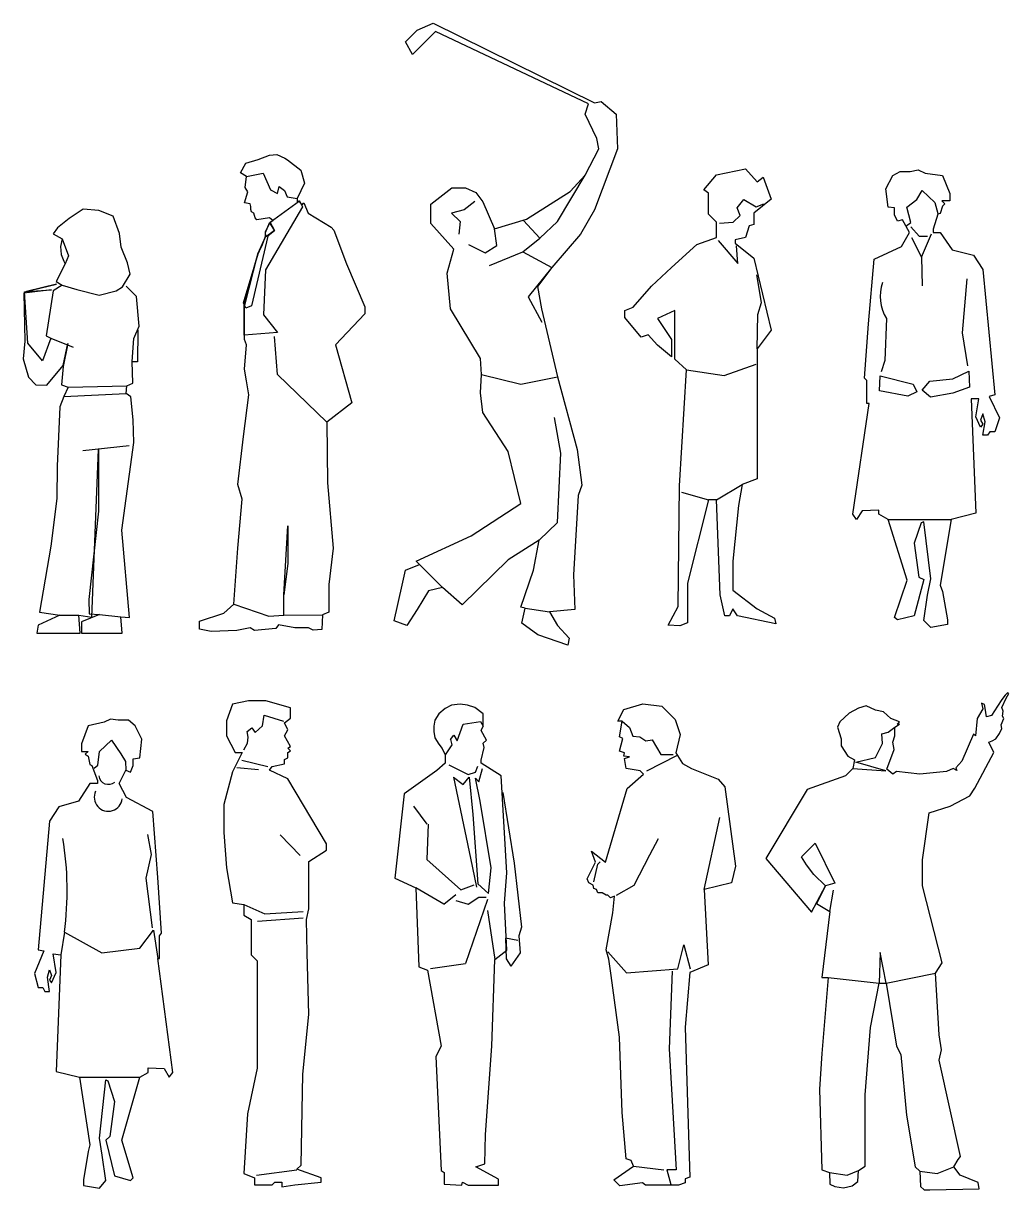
# Model space of a CAD drawing. Header units: millimetres. Extents: x 2783.15 to 2786.81, y 1049.16 to 1053.49.
import ezdxf

# ---------------------------------------------------------------- set-up
doc = ezdxf.new("R2010")
doc.units = ezdxf.units.MM

# ---------------------------------------------------------------- blocks, each defined once
blk = doc.blocks.new('hum01')
at = {"color": 0, "linetype": 'Continuous'}
blk.add_lwpolyline([(-0.1729, 1.6119), (-0.1468, 1.6119), (-0.1827, 1.5401), (-0.2154, 1.4194), (-0.2154, 1.3149), (-0.2056, 1.1844), (-0.1827, 1.0539), (-0.1403, 1.0474), (-0.1403, 1.0082), (-0.1142, 0.9919), (-0.1142, 0.8614), (-0.0914, 0.8386), (-0.0914, 0.5938), (-0.0914, 0.4405), (-0.1273, 0.2708), (-0.1403, 0.0489), (-0.1011, 0.0326), (-0.1011, 0.0065), (-0.0359, 0.0065), (-0.0261, 0.0163), (0, 0.0163), (0, 0), (0.0489, 0.0065), (0.1468, 0.0163), (0.1468, 0.0326), (0.0555, 0.0653), (0.072, 0.0805), (0.0783, 0.4177), (0.1011, 0.6395), (0.0946, 0.8679), (0.0914, 0.9919), (0.1011, 1.0311), (0.1011, 1.2073), (0.1664, 1.2497), (0.1664, 1.2725), (0.0228, 1.514), (-0.0457, 1.5466), (-0.0359, 1.5597), (0.0098, 1.5695), (0.0098, 1.5858), (0.0228, 1.5923), (0.0228, 1.6119), (0.0326, 1.6184), (0.0228, 1.6282), (0.0326, 1.6347), (0.0098, 1.6739), (0.0228, 1.6967), (0.0098, 1.7228), (0.0326, 1.7391), (0.0326, 1.7783), (0.0326, 1.7783), (-0.0587, 1.8044), (-0.124, 1.8044), (-0.1827, 1.7913), (-0.2056, 1.7293), (-0.2056, 1.6739)], close=True, dxfattribs=at)
for points in [[(-0.1408, 1.6218), (-0.1276, 1.6473), (-0.1243, 1.6688), (-0.1284, 1.6902), (-0.1111, 1.7034), (-0.0987, 1.6861), (-0.0715, 1.7108), (-0.0656, 1.7513), (0.0069, 1.7289)], [(-0.1481, 1.5836), (-0.0517, 1.5605)], [(-0.1673, 1.5566), (-0.0864, 1.5489)], [(-0.0055, 1.3062), (0.0678, 1.2292)], [(-0.1403, 1.0474), (-0.0633, 1.0135), (0.0793, 1.0212)], [(-0.0903, 0.9865), (0.0793, 0.9981)], [(-0.0941, 0.0428), (0.0562, 0.0621)]]:
    blk.add_lwpolyline(points, dxfattribs=at)
blk = doc.blocks.new('hum02')
at = {"color": 0, "linetype": 'Continuous'}
blk.add_lwpolyline([(-0.0608, 1.7821), (-0.0843, 1.7704), (-0.1078, 1.7508), (-0.1235, 1.7273), (-0.1274, 1.7038), (-0.1274, 1.6842), (-0.1235, 1.6607), (-0.1078, 1.6372), (-0.096, 1.6215), (-0.0843, 1.598), (-0.0843, 1.5667), (-0.1156, 1.5393), (-0.2371, 1.4531), (-0.2723, 1.1397), (-0.194, 1.1044), (-0.1822, 0.8106), (-0.1509, 0.7989), (-0.1, 0.5168), (-0.1196, 0.4776), (-0.1, 0.0546), (-0.0882, 0.0467), (-0.0882, 0.0036), (-0.0228, 0), (-0.0199, 0.0114), (0, 0), (0.1138, 0), (0.1138, 0.0228), (0.0285, 0.0683), (0.0626, 0.0797), (0.0646, 0.1878), (0.0881, 0.5168), (0.0998, 0.838), (0.1442, 0.8722), (0.1352, 1.0476), (0.1442, 1.16), (0.1233, 1.5197), (0.0489, 1.5667), (0.0489, 1.5784), (0.0606, 1.6254), (0.0567, 1.6411), (0.0685, 1.6529), (0.0489, 1.6881), (0.0567, 1.7038), (0.0567, 1.7508), (0.0567, 1.7508), (0.0254, 1.7743), (-0.002, 1.7821), (-0.0295, 1.786)], close=True, dxfattribs=at)
for points in [[(-0.0652, 1.655), (-0.0529, 1.6706), (-0.0407, 1.6505), (-0.0183, 1.7118), (0.0461, 1.7217)], [(0.0461, 1.7217), (0.0567, 1.7038)], [(-0.0652, 1.655), (-0.0596, 1.635), (-0.0843, 1.598)], [(-0.0718, 1.5604), (0.0002, 1.5244), (0.0272, 1.5334), (0.0362, 1.5559)], [(-0.0538, 1.5154), (-0.0178, 1.4884), (0.0047, 1.5154), (0.0182, 1.376), (0.0362, 1.1196), (0.0767, 1.0836), (0.0857, 1.178), (0.0452, 1.4254), (0.0272, 1.5109), (0.0407, 1.4974), (0.0542, 1.5469)], [(-0.0538, 1.5154), (0.0092, 1.214), (0.0317, 1.1061)], [(0.129, 1.4576), (0.1712, 1.196), (0.1982, 0.9576), (0.1892, 0.9261), (0.1937, 0.8632), (0.1593, 0.8137)], [(-0.2023, 1.4074), (-0.1528, 1.34)], [(-0.1483, 1.34), (-0.1528, 1.2095), (-0.0268, 1.0971), (0.0227, 1.1151)], [(-0.0898, 1.0431), (-0.194, 1.1044)], [(-0.0898, 1.0431), (-0.0448, 1.0791)], [(-0.0448, 1.0566), (0.0002, 1.0431), (0.0407, 1.0701), (0.0677, 1.0701)], [(0.0722, 1.0611), (-0.0088, 0.8227)], [(0.0722, 1.0206), (0.0998, 0.838)], [(0.1847, 0.9081), (0.1397, 0.9171), (0.1421, 0.8404), (0.1593, 0.8137)], [(-0.1393, 0.8047), (-0.0088, 0.8227)]]:
    blk.add_lwpolyline(points, dxfattribs=at)
blk = doc.blocks.new('hum03')
at = {"color": 0, "linetype": 'Continuous'}
blk.add_lwpolyline([(-0.0191, 1.5382), (-0.0714, 1.5474), (-0.0776, 1.5843), (-0.0591, 1.5905), (-0.0807, 1.5935), (-0.0776, 1.6059), (-0.096, 1.612), (-0.0837, 1.6582), (-0.096, 1.6643), (-0.0868, 1.7228), (-0.1022, 1.7228), (-0.0807, 1.7659), (-0.0099, 1.7874), (0.0609, 1.7782), (0.1101, 1.7289), (0.1286, 1.6736), (0.1132, 1.6059), (0.1378, 1.5658), (0.1717, 1.5474), (0.2702, 1.5074), (0.2948, 1.4797), (0.3348, 1.1843), (0.3194, 1.1227), (0.2178, 1.0981), (0.2332, 0.8181), (0.1655, 0.7904), (0.1471, 0.5873), (0.1594, 0.2272), (0.1655, 0.0303), (0.1471, 0.0241), (0.1471, 0.0087), (0.1228, 0), (0, 0), (-0.0112, 0.0084), (-0.0949, -0.0028), (-0.1172, 0.0195), (-0.044, 0.0704), (-0.053, 0.0918), (-0.0714, 0.098), (-0.0868, 0.2703), (-0.096, 0.5503), (-0.1268, 0.7781), (-0.136, 0.8396), (-0.1453, 0.8735), (-0.1207, 1.0119), (-0.1145, 1.0735), (-0.1299, 1.0673), (-0.1391, 1.0766), (-0.1453, 1.0766), (-0.1607, 1.0858), (-0.1761, 1.0858), (-0.1822, 1.0981), (-0.1914, 1.1012), (-0.1945, 1.1135), (-0.2099, 1.1227), (-0.2161, 1.1381), (-0.1853, 1.1996), (-0.2007, 1.2397), (-0.1484, 1.1996), (-0.0683, 1.4735), (-0.0068, 1.5258)], close=True, dxfattribs=at)
for points in [[(-0.0868, 1.7228), (-0.0585, 1.6995), (-0.047, 1.6678), (-0.0211, 1.6649), (0.002, 1.6505), (0.0251, 1.6534), (0.0568, 1.5987), (0.1029, 1.5987)], [(0.0049, 1.5382), (0.1173, 1.5958)], [(0.2178, 1.0981), (0.2759, 1.3653)], [(-0.1075, 1.0771), (-0.0412, 1.1146), (0.0164, 1.2269), (0.0481, 1.2875)], [(-0.1912, 1.1261), (-0.1767, 1.1924), (-0.1681, 1.201)], [(-0.1393, 0.8667), (-0.0701, 0.7889), (0.1202, 0.8034), (0.1433, 0.8927), (0.1663, 0.8034)], [(0.1, 0.7947), (0.0885, 0.5066), (0.1144, 0.057), (0.0799, 0.057), (0.0943, 0.0023)], [(-0.044, 0.0704), (0.0683, 0.057)]]:
    blk.add_lwpolyline(points)
blk = doc.blocks.new('hum04')
at = {"color": 0, "linetype": 'Continuous'}
for p, q in [((-0.2449, 1.7878), (-0.2449, 1.7878)), ((-0.4555, 1.2361), (-0.4052, 1.2865)), ((-0.4052, 1.2865), (-0.3319, 1.1377)), ((-0.4372, 1.2063), (-0.4555, 1.2361)), ((-0.4097, 1.1697), (-0.4372, 1.2063)), ((-0.3663, 1.1285), (-0.4097, 1.1697)), ((-0.3319, 1.1377), (-0.3663, 1.1285))]:
    blk.add_line(p, q, dxfattribs=at)
blk.add_lwpolyline([(-0.1236, 1.7488), (-0.1511, 1.774), (-0.1808, 1.7809), (-0.2152, 1.7969), (-0.2449, 1.7878), (-0.2793, 1.7694), (-0.3136, 1.7374), (-0.3228, 1.7168), (-0.309, 1.6733), (-0.309, 1.6481), (-0.2838, 1.6092), (-0.2587, 1.5955), (-0.2655, 1.5634), (-0.293, 1.536), (-0.4349, 1.4856), (-0.5883, 1.2292), (-0.4189, 1.0301), (-0.3663, 1.1285), (-0.4006, 1.0621), (-0.3502, 1.0324), (-0.38, 0.7874), (-0.3571, 0.7874), (-0.38, 0.5059), (-0.3891, 0.3731), (-0.38, 0.0733), (-0.3525, 0.0641), (-0.3502, 0.0206), (-0.3319, 0.0114), (-0.2999, 0.0069), (-0.2678, 0.0137), (-0.2472, 0.0298), (-0.2449, 0.071), (-0.2198, 0.087), (-0.2198, 0.3525), (-0.1991, 0.602), (-0.1671, 0.7668), (-0.1419, 0.7668), (-0.103, 0.5334), (-0.087, 0.5013), (-0.0664, 0.277), (-0.0343, 0.0847), (-0.016, 0.0687), (-0.0137, 0.0114), (0, 0), (0.0206, 0), (0.2035, 0.0036), (0.2006, 0.0262), (0.1329, 0.0544), (0.1103, 0.0854), (0.1259, 0.1122), (0.1351, 0.1236), (0.0549, 0.4807), (0.0641, 0.5196), (0.0549, 0.5746), (0.0412, 0.8035), (0.0664, 0.8424), (-0.0069, 1.1285), (-0.0069, 1.2246), (0.0183, 1.3986), (0.0961, 1.4238), (0.1694, 1.4627), (0.1877, 1.4902), (0.2587, 1.6229), (0.2404, 1.6619), (0.2518, 1.6664), (0.2655, 1.6733), (0.2793, 1.6939), (0.2884, 1.7122), (0.2861, 1.726), (0.2953, 1.7488), (0.2907, 1.758), (0.293, 1.7763), (0.2884, 1.79), (0.3044, 1.8244), (0.3136, 1.8427), (0.309, 1.845), (0.2999, 1.8358), (0.2884, 1.8198), (0.2724, 1.7946), (0.2495, 1.7603), (0.2312, 1.7557), (0.2289, 1.7717), (0.2266, 1.7878), (0.2243, 1.8015), (0.2129, 1.8061), (0.2175, 1.7855), (0.1969, 1.7488), (0.19, 1.6848), (0.1831, 1.6916), (0.1396, 1.5909), (0.1167, 1.5657), (0.1213, 1.5566), (0.1076, 1.5634), (0.0824, 1.552), (-0.016, 1.5428), (-0.103, 1.552), (-0.1167, 1.5428), (-0.1396, 1.5611), (-0.1122, 1.6344), (-0.1167, 1.6619), (-0.1099, 1.6848), (-0.1099, 1.7168), (-0.0916, 1.7282), (-0.1007, 1.7282), (-0.0916, 1.7374)], close=True, dxfattribs=at)
for points in [[(-0.2545, 1.5867), (-0.1812, 1.6043), (-0.1548, 1.6571), (-0.1577, 1.6923), (-0.1342, 1.6981), (-0.1099, 1.7168)], [(-0.2655, 1.5634), (-0.143, 1.5545), (-0.2545, 1.5867)], [(-0.3502, 1.0324), (-0.3366, 1.1119)], [(-0.1419, 0.7668), (-0.1636, 0.8803), (-0.1671, 0.7668)], [(-0.3571, 0.7874), (-0.1671, 0.7668)], [(-0.1419, 0.7668), (0.0412, 0.8035)], [(-0.3525, 0.0641), (-0.2867, 0.0537), (-0.2449, 0.071)], [(-0.016, 0.0687), (0.0476, 0.0595), (0.1103, 0.0854)]]:
    blk.add_lwpolyline(points)
blk = doc.blocks.new('hum05')
at = {"color": 0, "linetype": 'Continuous'}
for points in [[(-0.1351, 1.6984), (-0.1147, 1.7346), (-0.0694, 1.7482), (-0.0264, 1.7641), (0.0008, 1.7664), (0.0302, 1.7528), (0.0393, 1.746), (0.0891, 1.7075), (0.1027, 1.6599), (0.0756, 1.6033), (0.0756, 1.5897), (0.0823, 1.5942), (0.0937, 1.5783), (0.1005, 1.5874), (0.1163, 1.5489), (0.2024, 1.4968), (0.2115, 1.4855), (0.259, 1.3609), (0.327, 1.2001), (0.327, 1.1751), (0.2183, 1.0596), (0.2794, 0.8444), (0.1865, 0.7719), (0.1888, 0.5477), (0.2092, 0.3053), (0.1933, 0.1694), (0.1933, 0.0674), (0.1697, 0.0569), (0.1669, 0.0026), (0.1354, -0.0002), (0.1183, 0.0083), (0.0669, 0.0083), (0.0069, 0.0198), (-0.0037, 0.0063), (-0.083, -0.0005), (-0.0989, 0.0085), (-0.1487, -0.0005), (-0.2438, -0.005), (-0.2869, 0.004), (-0.2869, 0.0335), (-0.1963, 0.0629), (-0.16, 0.0969), (-0.1442, 0.3053), (-0.1283, 0.4865), (-0.1442, 0.5409), (-0.1238, 0.7198), (-0.1034, 0.8739), (-0.1125, 0.926), (-0.1193, 0.969), (-0.1125, 1.0596), (-0.1193, 1.08), (-0.1193, 1.1434), (-0.1193, 1.2023), (-0.0694, 1.4017), (-0.0536, 1.4288), (-0.0422, 1.4628), (-0.0422, 1.4787), (-0.0241, 1.5149), (-0.0151, 1.5217), (-0.0264, 1.5308), (-0.074, 1.524), (-0.0807, 1.5308), (-0.0853, 1.5489), (-0.0943, 1.5534), (-0.0966, 1.5625), (-0.0966, 1.5738), (-0.0989, 1.5829), (-0.1193, 1.5874), (-0.1079, 1.6282), (-0.117, 1.644), (-0.1125, 1.6848), (-0.1351, 1.6984), (-0.1351, 1.6984)], [(-0.0264, 1.5127), (-0.0083, 1.4832), (-0.0332, 1.4628), (-0.0943, 1.2046), (-0.1147, 1.1955), (-0.1238, 1.2159), (-0.0694, 1.3971), (-0.0581, 1.422), (-0.04, 1.4628), (-0.0422, 1.4764), (-0.0264, 1.5127), (-0.0264, 1.5127)]]:
    blk.add_lwpolyline(points, dxfattribs=at)
for points in [[(-0.1125, 1.6848), (-0.0499, 1.6972), (-0.0235, 1.6356), (0.0029, 1.621), (0.0088, 1.6474), (0.0293, 1.6327), (0.0381, 1.6093), (0.0756, 1.6033)], [(0.1865, 0.7719), (0.0029, 0.9497), (-0.0088, 1.0904)], [(-0.16, 0.0969), (-0.0293, 0.0528), (0.0264, 0.0557), (0.0269, 0.1311)], [(0.0264, 0.0557), (0.1697, 0.0569)]]:
    blk.add_lwpolyline(points)
for points in [[(0.0846, 1.5942), (0.0959, 1.5715), (-0.0422, 1.3382), (-0.049, 1.1706), (0.0031, 1.1049), (-0.1215, 1.0959), (-0.1215, 1.2182), (-0.0694, 1.3994), (-0.0422, 1.4606), (-0.0083, 1.4855), (-0.0241, 1.5149), (0.0846, 1.5942), (0.0846, 1.5942)], [(0.0269, 0.1311), (0.0412, 0.388), (0.0412, 0.2482)]]:
    blk.add_lwpolyline(points, close=True, dxfattribs=at)
blk = doc.blocks.new('hum06')
at = {"color": 0, "linetype": 'Continuous'}
blk.add_lwpolyline([(-0.4207, 0.084), (-0.3907, 0.2165), (-0.3779, 0.2721), (-0.3266, 0.2935), (-0.3394, 0.3063), (-0.1342, 0.4003), (0.0496, 0.52), (0.0026, 0.7124), (-0.0915, 0.8578), (-0.1, 0.9304), (-0.0958, 0.9988), (-0.1, 1.0587), (-0.2112, 1.2425), (-0.224, 1.375), (-0.1984, 1.4648), (-0.2839, 1.5589), (-0.2839, 1.6315), (-0.2069, 1.6914), (-0.1556, 1.6914), (-0.1171, 1.6743), (-0.0915, 1.6401), (-0.0473, 1.5399), (0.071, 1.576), (0.2334, 1.6786), (0.289, 1.7384), (0.3403, 1.8367), (0.3317, 1.8752), (0.289, 1.965), (0.3018, 2.0035), (-0.2668, 2.2728), (-0.3523, 2.1873), (-0.3779, 2.2343), (-0.3352, 2.2771), (-0.2753, 2.3027), (0.3232, 2.0077), (0.3488, 2.012), (0.4044, 1.965), (0.4087, 1.8367), (0.3232, 1.6102), (0.2719, 1.5204), (0.165, 1.3964), (0.1125, 1.3256), (0.1265, 1.2425), (0.1864, 0.9903), (0.2591, 0.721), (0.2762, 0.5884), (0.2633, 0.55), (0.2462, 0.255), (0.2505, 0.1267), (0.1565, 0.1182), (0.1864, 0.0669), (0.2291, 0.0199), (0.2249, -0.0058), (0.1137, 0.0327), (0.0539, 0.0754), (0.0667, 0.131), (0.0496, 0.1353), (0.0966, 0.2721), (0.118, 0.3832), (0.0026, 0.3106), (-0.1684, 0.1438), (-0.2411, 0.208), (-0.2924, 0.1951), (-0.3352, 0.1267), (-0.3736, 0.0669)], close=True, dxfattribs=at)
for points in [[(0.1203, 1.5048), (0.1865, 1.5671), (0.289, 1.7384)], [(-0.1214, 1.6411), (-0.1604, 1.61), (-0.2071, 1.5983), (-0.1759, 1.5671), (-0.1798, 1.5204)], [(0.0579, 1.4542), (0.1203, 1.5048), (0.0601, 1.5705)], [(-0.1448, 1.4814), (-0.0824, 1.4503), (-0.0395, 1.4775), (-0.0473, 1.5399)], [(-0.0668, 1.4035), (0.0579, 1.4542), (0.165, 1.3964), (0.0774, 1.2867), (0.1281, 1.1932)], [(-0.0958, 0.9988), (0.0501, 0.9634), (0.1864, 0.9903)], [(0.118, 0.3832), (0.1865, 0.4492), (0.1982, 0.7063), (0.1748, 0.8387)], [(-0.2411, 0.208), (-0.3266, 0.2935)], [(0.0667, 0.131), (0.1565, 0.1182)]]:
    blk.add_lwpolyline(points, dxfattribs=at)
blk = doc.blocks.new('hum07')
at = {"color": 0, "linetype": 'Continuous'}
blk.add_line((0.0852, 1.6747), (0.0852, 1.6747), dxfattribs=at)
blk.add_lwpolyline([(-0.0828, 1.33), (0.012, 1.4162), (0.0852, 1.442), (0.0852, 1.498), (0.055, 1.5282), (0.055, 1.6057), (0.0378, 1.6187), (0.0852, 1.6747), (0.1929, 1.6962), (0.236, 1.6488), (0.2576, 1.6661), (0.2877, 1.5842), (0.2231, 1.5325), (0.2231, 1.4894), (0.2058, 1.4851), (0.1929, 1.442), (0.1541, 1.4334), (0.1541, 1.4205), (0.2231, 1.3645), (0.2877, 1.0973), (0.236, 1.0284), (0.236, 0.5458), (0.18, 0.5243), (0.1671, 0.4467), (0.1455, 0.2399), (0.1455, 0.1322), (0.236, 0.0632), (0.3006, 0.0288), (0.3049, 0.0072), (0.1628, 0.0374), (0.1455, 0.0632), (0.1326, 0.0374), (0.1154, 0.0374), (0.0981, 0.1149), (0.0852, 0.4682), (0.055, 0.4682), (-0.0225, 0.158), (-0.023, 0.0107), (-0.0515, -0.0007), (-0.0942, 0.0021), (-0.057, 0.0718), (-0.0527, 0.52), (-0.0268, 0.9508), (-0.0699, 0.9896), (-0.0699, 1.0499), (-0.0699, 1.1706), (-0.1345, 1.1404), (-0.0828, 1.0628), (-0.0828, 0.9982), (-0.1345, 1.0413), (-0.169, 1.0801), (-0.1949, 1.0715), (-0.2552, 1.1447), (-0.2552, 1.1706), (-0.225, 1.1835), (-0.1561, 1.261)], close=True, dxfattribs=at)
for points in [[(0.0962, 1.4954), (0.1472, 1.4983), (0.1727, 1.5237), (0.1614, 1.5521), (0.1869, 1.5832), (0.2322, 1.5549), (0.2606, 1.5662)], [(0.0906, 1.4303), (0.1642, 1.3453), (0.1586, 1.4105)], [(0.236, 1.0284), (0.2379, 1.1556), (0.2521, 1.2009), (0.2351, 1.3029)], [(-0.0268, 0.9508), (0.1132, 0.929), (0.2322, 0.9715)], [(0.0852, 0.4682), (0.18, 0.5243)], [(-0.0454, 0.4958), (0.055, 0.4682)]]:
    blk.add_lwpolyline(points)
blk = doc.blocks.new('hum08')
at = {"color": 0, "linetype": 'Continuous'}
blk.add_lwpolyline([(-0.0886, 1.5308), (-0.0886, 1.5572), (-0.112, 1.5601), (-0.1208, 1.6275), (-0.0944, 1.6773), (-0.0681, 1.6919), (-0.03, 1.6919), (-0.0007, 1.6978), (0.0257, 1.6861), (0.0257, 1.6861), (0.0901, 1.6773), (0.1165, 1.6099), (0.1165, 1.5835), (0.0872, 1.5835), (0.0989, 1.5718), (0.0901, 1.563), (0.0813, 1.5367), (0.0726, 1.5337), (0.055, 1.4781), (0.055, 1.4663), (0.0813, 1.4663), (0.1253, 1.4019), (0.2044, 1.3814), (0.2396, 1.3287), (0.2835, 0.8628), (0.263, 0.857), (0.3011, 0.7779), (0.2835, 0.7251), (0.2659, 0.7251), (0.2571, 0.7134), (0.2396, 0.7134), (0.2483, 0.7632), (0.2396, 0.7925), (0.2308, 0.7691), (0.2396, 0.7544), (0.2308, 0.7427), (0.2132, 0.7808), (0.2249, 0.8482), (0.1956, 0.8482), (0.2132, 0.4234), (0.1224, 0.3999), (0.0813, 0.1568), (0.0901, 0.1333), (0.1077, 0.0279), (0.1077, 0.0103), (0.0462, -0.0014), (0.0198, 0.0249), (0.0345, 0.1187), (0.0462, 0.1802), (0.0198, 0.3911), (0.011, 0.3882), (-0.0153, 0.312), (0.0022, 0.1861), (0.0198, 0.1773), (-0.0153, 0.0425), (-0.0769, 0.0279), (-0.0886, 0.0367), (-0.0417, 0.1744), (-0.112, 0.3999), (-0.1472, 0.4204), (-0.1472, 0.4351), (-0.2087, 0.4322), (-0.2292, 0.3999), (-0.2438, 0.4204), (-0.1823, 0.8306), (-0.1911, 0.8306), (-0.1911, 0.9156), (-0.1999, 0.9244), (-0.1853, 1.1265), (-0.1647, 1.3667), (-0.0622, 1.4136), (-0.0329, 1.4663), (-0.0593, 1.5132), (-0.0769, 1.5074)], close=True, dxfattribs=at)
for points in [[(-0.0461, 1.4898), (-0.0282, 1.5032), (-0.0423, 1.5598), (-0.0055, 1.5882), (0.0143, 1.6221), (0.0612, 1.5768), (0.0726, 1.5363)], [(-0.0282, 1.4862), (0.003, 1.4522), (0.0342, 1.4522)], [(-0.0253, 1.4466), (0.0117, 1.3742), (0.0483, 1.4607)], [(0.0117, 1.3742), (0.0143, 1.2682)], [(0.1843, 0.9708), (0.1645, 1.0926), (0.1815, 1.2936)], [(-0.1188, 1.1464), (-0.1245, 0.9906), (-0.1387, 0.9482)], [(-0.112, 0.3999), (0.1224, 0.3999)]]:
    blk.add_lwpolyline(points)
for points in [[(-0.1415, 0.934), (-0.0197, 0.9028), (-0.0055, 0.8745), (-0.0395, 0.8575), (-0.1443, 0.8774)], [(0.0143, 0.8802), (0.0427, 0.9142), (0.1277, 0.9227), (0.1872, 0.951), (0.19, 0.8915), (0.1277, 0.8689), (0.0455, 0.8547)]]:
    blk.add_lwpolyline(points, close=True)
blk.add_arc((0.0213, 1.2286), 0.1625, 161.7532, 210.398)
blk = doc.blocks.new('hum09')
at = {"color": 0, "linetype": 'Continuous'}
blk.add_lwpolyline([(-0.007, 1.5031), (-0.035, 1.5031), (-0.0769, 1.4367), (-0.1503, 1.4157), (-0.1853, 1.3633), (-0.2272, 0.8844), (-0.2062, 0.8809), (-0.2412, 0.797), (-0.2272, 0.7446), (-0.2097, 0.7446), (-0.2027, 0.7306), (-0.1853, 0.7306), (-0.1923, 0.783), (-0.1853, 0.811), (-0.1783, 0.79), (-0.1853, 0.7725), (-0.1783, 0.762), (-0.1608, 0.8005), (-0.1713, 0.8704), (-0.1433, 0.8669), (-0.1608, 0.4334), (-0.0734, 0.4125), (-0.035, 0.1608), (-0.0419, 0.1363), (-0.0594, 0.0315), (-0.0594, 0.0105), (0, 0), (0.0245, 0.028), (0.0105, 0.1223), (0, 0.1853), (0.0245, 0.402), (0.0315, 0.3985), (0.0559, 0.3216), (0.0385, 0.1923), (0.0245, 0.1783), (0.0559, 0.0454), (0.1154, 0.028), (0.1258, 0.0385), (0.0839, 0.1783), (0.1503, 0.4125), (0.1818, 0.43), (0.1818, 0.4474), (0.2412, 0.4439), (0.2587, 0.4125), (0.2727, 0.43), (0.2167, 0.8529), (0.2237, 0.8529), (0.2237, 0.9368), (0.2307, 0.9473), (0.2167, 1.1535), (0.1992, 1.3982), (0.1014, 1.4507), (0.0734, 1.5031), (0.0979, 1.552), (0.1154, 1.545), (0.1258, 1.5695), (0.1258, 1.594), (0.1503, 1.5975), (0.1573, 1.6674), (0.1328, 1.7163), (0.1084, 1.7373), (0.0699, 1.7373), (0.0419, 1.7408), (0.0175, 1.7303), (0.0175, 1.7303), (-0.0419, 1.7163), (-0.0664, 1.6499), (-0.0664, 1.6219), (-0.0419, 1.6219), (-0.0524, 1.6115), (-0.0419, 1.6045), (-0.035, 1.573), (-0.028, 1.5695), (-0.007, 1.5136)], close=True, dxfattribs=at)
for points in [[(-0.0195, 1.5589), (-0.0054, 1.5703), (0.0003, 1.6212), (0.0456, 1.6637), (0.0796, 1.6127), (0.0966, 1.5844), (0.0979, 1.552)], [(0.1788, 1.3126), (0.193, 1.2389), (0.1731, 1.1511), (0.1958, 0.9671)], [(-0.13, 0.9501), (0.0088, 0.8736), (0.1505, 0.8906), (0.2015, 0.9586), (0.2167, 0.8529)], [(-0.13, 0.9501), (-0.1433, 0.8669)], [(-0.0734, 0.4125), (0.1503, 0.4125)]]:
    blk.add_lwpolyline(points)
for centre, radius, start, end in [((0.0336, 1.5359), 0.0365, 188.3881, 309.9232), ((0.0334, 1.4517), 0.0522, 154.8135, 353.3118), ((-1.2841, 1.1055), 1.1645, 352.3298, 9.5343)]:
    blk.add_arc(centre, radius, start, end)
blk = doc.blocks.new('hum10')
at = {"color": 0, "linetype": 'Continuous'}
for p, q in [((-0.0503, 0.9131), (0.1675, 0.9182)), ((-0.0655, 0.8784), (0.1656, 0.8894)), ((-0.0806, 0.0665), (-0.0101, 0.0665)), ((0.0666, 0.0695), (0.1461, 0.0605))]:
    blk.add_line(p, q, dxfattribs=at)
for points in [[(0.1518, 1.2862), (0.1806, 1.3326), (0.1706, 1.375), (0.1472, 1.4327), (0.1412, 1.4845), (0.1177, 1.5481), (0.0637, 1.5689), (0.0058, 1.5744), (-0.0461, 1.5395), (-0.0901, 1.5045), (-0.1054, 1.4832), (-0.0727, 1.4641), (-0.0782, 1.4352), (-0.0762, 1.4062), (-0.0663, 1.3814), (-0.0606, 1.3716), (-0.0949, 1.3059), (-0.0717, 1.2927), (-0.1063, 1.2712), (-0.1323, 1.1035), (-0.1148, 1.0959), (-0.1452, 1.011), (-0.1995, 1.0762), (-0.2121, 1.2668), (-0.0928, 1.2964), (-0.2044, 1.2688), (-0.112, 1.275), (-0.2141, 1.2629), (-0.2111, 1.0838), (-0.2166, 1.0183), (-0.197, 0.9508), (-0.1698, 0.9222), (-0.1292, 0.9204), (-0.068, 0.9939), (-0.0512, 1.075), (-0.068, 0.9901), (-0.0753, 0.9227), (-0.0503, 0.9131), (-0.0655, 0.8784), (-0.0806, 0.8406), (-0.0911, 0.62), (-0.0922, 0.5005), (-0.1143, 0.3232), (-0.1562, 0.0786), (-0.0806, 0.0665), (-0.1613, 0.0302), (-0.1663, 0), (-0.005, 0), (-0.0101, 0.0665), (0.0374, 0.0601), (0.0627, 0.6825), (0.0622, 0.4534), (0.0273, 0.1256), (0.0276, 0.0717), (0.0666, 0.0695), (0, 0.0423), (0, 0), (0.1512, 0), (0.1461, 0.0605), (0.1784, 0.0583), (0.1492, 0.3824), (0.1936, 0.7084), (0.1915, 0.7922), (0.1831, 0.8779), (0.1656, 0.8894), (0.1675, 0.9182), (0.1906, 0.9281), (0.1881, 1.009), (0.1935, 1.0938), (0.2143, 1.1402), (0.2042, 1.2498), (0.1654, 1.2881)], [(-0.0727, 1.4641), (-0.0492, 1.4007), (-0.0606, 1.3716)], [(-0.0717, 1.2927), (-0.0177, 1.2755), (0.0654, 1.2549), (0.1288, 1.2707), (0.1518, 1.2862)], [(-0.1148, 1.0959), (-0.0319, 1.0617)], [(0.2087, 1.1247), (0.2074, 1.007), (0.1901, 1.007)]]:
    blk.add_lwpolyline(points, dxfattribs=at)
blk.add_lwpolyline([(0.0051, 0.6784), (0.1769, 0.6972)])

msp = doc.modelspace()

# ---------------------------------------------------------------- block references
for name, p in [('hum06', (2784.9447, 1051.1921)), ('hum05', (2784.0881, 1051.2415)), ('hum07', (2785.6366, 1051.258)), ('hum08', (2786.4712, 1051.2525)), ('hum10', (2783.3633, 1051.2305)), ('hum04', (2786.4932, 1049.1644)), ('hum01', (2784.1067, 1049.1754)), ('hum02', (2784.7985, 1049.1809)), ('hum03', (2785.4574, 1049.1809)), ('hum09', (2783.4292, 1049.1699))]:
    msp.add_blockref(name, p)

doc.saveas('drawing.dxf')
